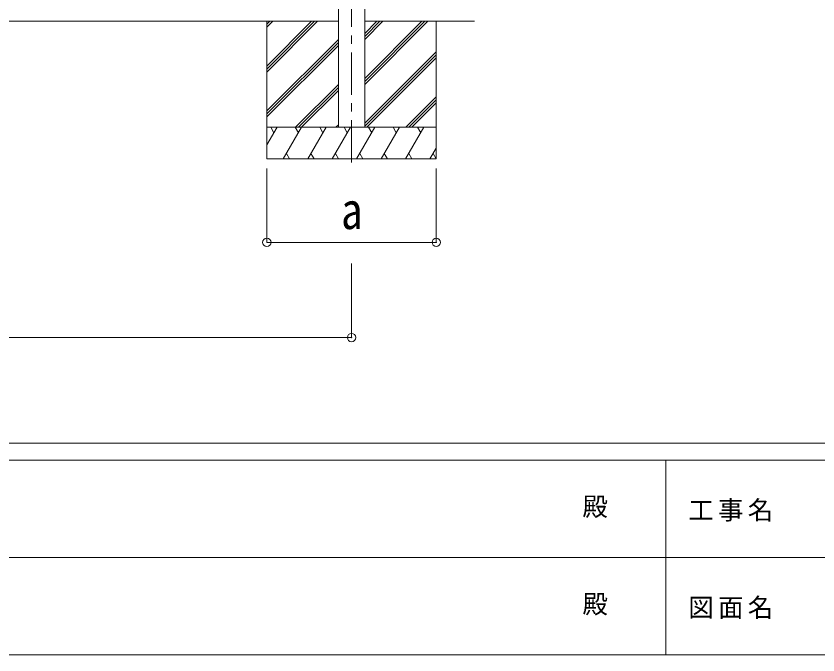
# Model space of a CAD drawing. Units: millimetres at full size, sheet at 1:40; details may follow other scales. Extents: x -11243 to 11243, y -7760 to 7760.
# Drawn here: x -3667 to 119, y -7760 to -4743 of the extents above; entities that cross this region are included whole.
import ezdxf
from ezdxf.enums import TextEntityAlignment as Align

# ---------------------------------------------------------------- set-up
doc = ezdxf.new("R2010")
doc.units = ezdxf.units.MM
doc.header["$LTSCALE"] = 40
doc.header["$PDMODE"] = 32
doc.header["$PDSIZE"] = 40
doc.linetypes.add('CHAIN1', pattern=[8, 5, -1, 1, -1])
for name, color, linetype, lineweight in [('0-3_ELV2', 7, 'Continuous', 9), ('0-6_OTH_LINE', 6, 'Continuous', 9), ('F-0_240', 7, 'Continuous', 9)]:
    doc.layers.add(name, color=color, linetype=linetype, lineweight=lineweight)
doc.styles.add('ＭＳ ゴシック', font='')
doc.styles.get('ＭＳ ゴシック').set_extended_font_data('MS Gothic')

msp = doc.modelspace()

# ---------------------------------------------------------------- linework, layer by layer
at = {"layer": '0-3_ELV2', "color": 4}
for p, q in [((-2145.18, -5268.12), (-2145.18, -1968.12)), ((-2020.18, -1968.12), (-2020.18, -5268.12))]:
    msp.add_line(p, q, dxfattribs=at)
at = {"layer": '0-3_ELV2', "color": 5, "linetype": 'CHAIN1'}
msp.add_line((-2082.68, -5434.64), (-2082.68, -1999.08), dxfattribs=at)
at = {"layer": '0-3_ELV2'}
for p, q in [((-2145.18, -4768.12), (-7293.18, -4768.12)), ((-2482.68, -4768.12), (-2482.68, -5418.12)), ((-2482.68, -4979.35), (-2271.45, -4768.12)), ((-2482.68, -4993.49), (-2257.3, -4768.12)), ((-2482.68, -5007.63), (-2243.16, -4768.12)), ((-2482.68, -4795.5), (-2455.29, -4768.12)), ((-2482.68, -4781.36), (-2469.44, -4768.12)), ((-1502.74, -4768.12), (-2020.18, -4768.12)), ((-2020.18, -5065.63), (-1722.66, -4768.12)), ((-2020.18, -5037.35), (-1750.95, -4768.12)), ((-2020.18, -5051.49), (-1736.8, -4768.12)), ((-2020.18, -4853.5), (-1934.79, -4768.12)), ((-2020.18, -4839.36), (-1948.94, -4768.12)), ((-2020.18, -4825.22), (-1963.08, -4768.12)), ((-1682.68, -4768.12), (-1682.68, -5418.12)), ((-2482.68, -5191.48), (-2145.18, -4853.98)), ((-2482.68, -5205.62), (-2145.18, -4868.12)), ((-2482.68, -5219.76), (-2145.18, -4882.26)), ((-2020.18, -5249.48), (-1682.68, -4911.98)), ((-2020.18, -5263.62), (-1682.68, -4926.12)), ((-2010.53, -5268.12), (-1682.68, -4940.26)), ((-2347.19, -5268.12), (-2145.18, -5066.11)), ((-2333.04, -5268.12), (-2145.18, -5080.25)), ((-2318.9, -5268.12), (-2145.18, -5094.4)), ((-1826.69, -5268.12), (-1682.68, -5124.11)), ((-1812.54, -5268.12), (-1682.68, -5138.25)), ((-1798.4, -5268.12), (-1682.68, -5152.4)), ((-2156.77, -5268.12), (-2145.18, -5256.53)), ((-1682.68, -5268.12), (-2482.68, -5268.12)), ((-2482.68, -5351.95), (-2434.28, -5268.12)), ((-2449.28, -5294.1), (-2464.28, -5268.12)), ((-2405.41, -5418.12), (-2318.81, -5268.12)), ((-2333.81, -5294.1), (-2348.81, -5268.12)), ((-2289.94, -5418.12), (-2203.34, -5268.12)), ((-2218.34, -5294.1), (-2233.34, -5268.12)), ((-2174.47, -5418.12), (-2087.87, -5268.12)), ((-2102.87, -5294.1), (-2117.87, -5268.12)), ((-2059, -5418.12), (-1972.4, -5268.12)), ((-1987.4, -5294.1), (-2002.4, -5268.12)), ((-1943.53, -5418.12), (-1856.93, -5268.12)), ((-1886.93, -5268.12), (-1871.93, -5294.1)), ((-1828.06, -5418.12), (-1741.46, -5268.12)), ((-1756.46, -5294.1), (-1771.46, -5268.12)), ((-1712.59, -5418.12), (-1682.68, -5366.31)), ((-2390.41, -5392.14), (-2375.41, -5418.12)), ((-2274.94, -5392.14), (-2259.94, -5418.12)), ((-2159.47, -5392.14), (-2144.47, -5418.12)), ((-2044, -5392.14), (-2029, -5418.12)), ((-1928.53, -5392.14), (-1913.53, -5418.12)), ((-1813.06, -5392.14), (-1798.06, -5418.12)), ((-1697.59, -5392.14), (-1682.68, -5417.97)), ((-2482.68, -5418.12), (-1682.68, -5418.12))]:
    msp.add_line(p, q, dxfattribs=at)
at = {"layer": '0-3_ELV2', "color": 6}
for p, q in [((-2482.68, -5811.66), (-2482.68, -5462.66)), ((-1682.68, -5811.66), (-1682.68, -5462.66)), ((-1682.68, -5811.66), (-2482.68, -5811.66)), ((-2082.68, -6261.66), (-2082.68, -5911.66))]:
    msp.add_line(p, q, dxfattribs=at)
for p in [(-2482.68, -5811.66), (-1682.68, -5811.66), (-2082.68, -6261.66)]:
    msp.add_point(p, dxfattribs=at)
at = {"layer": '0-6_OTH_LINE'}
msp.add_line((-7355.68, -6261.66), (-2082.68, -6261.66), dxfattribs=at)
at = {"layer": 'F-0_240', "color": 5}
for p, q in [((-11242.74, -6760), (10677.26, -6760)), ((-11242.74, -6840), (7121.58, -6840)), ((-598.42, -6840), (-598.42, -7760)), ((-4598.42, -7300), (3601.58, -7300)), ((-11242.74, -7760), (10677.26, -7760))]:
    msp.add_line(p, q, dxfattribs=at)

# ---------------------------------------------------------------- texts
at = {"layer": '0-3_ELV2', "style": 'ＭＳ ゴシック', "width": 0.85}
msp.add_text('a', height=176, dxfattribs=at).set_placement((-2132.68, -5801.66), align=Align.BOTTOM_LEFT)
at = {"layer": 'F-0_240', "style": 'ＭＳ ゴシック'}
for p in [(-992.7, -7130), (-992.7, -7590)]:
    msp.add_text('殿', height=87.98, dxfattribs=at).set_placement(p, align=Align.BOTTOM_LEFT)
at = {"layer": 'F-0_240', "char_height": 87.98, "attachment_point": 7, "style": 'ＭＳ ゴシック'}
for s, insert in [('\\T1.17;工事名', (-492.95, -7130)), ('\\T1.17;図面名', (-492.95, -7590))]:
    msp.add_mtext(s, dxfattribs=dict(at, insert=insert))

doc.saveas('drawing.dxf')
